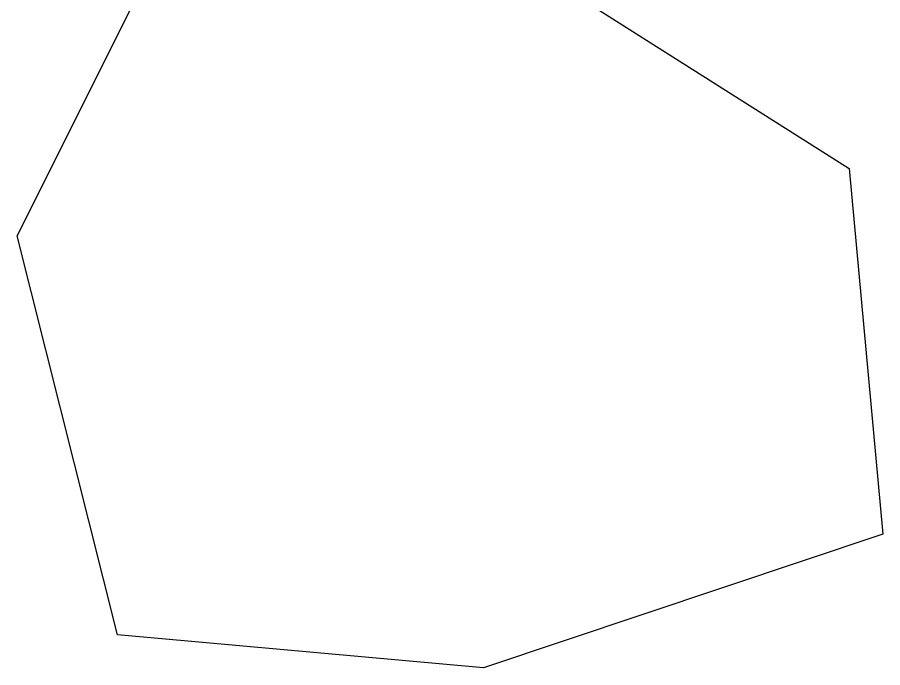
# Model space of a CAD drawing. Header units: millimetres. Extents: x -414464 to 1686, y -90036 to 108605.
# Drawn here: x -142225.98 to -142192.92, y 6596.91 to 6621.78 of the extents above; entities that cross this region are included whole.
import ezdxf

# ---------------------------------------------------------------- set-up
doc = ezdxf.new("R2010")
doc.units = ezdxf.units.MM
doc.header["$LTSCALE"] = 1000
doc.header["$MEASUREMENT"] = 0
doc.linetypes.add('AUDIT_D_120904163729-0', pattern=[0])
doc.layers.get('0').update_dxf_attribs({"linetype": 'AUDIT_D_120904163729-0'})
doc.layers.add('Lawn', color=7, linetype='Continuous')
doc.layers.add('Layer5', color=100, linetype='Continuous')
doc.styles.add('ATTR', font='romans.shx', dxfattribs={"width": 0.8, "height": 0.7})

# ---------------------------------------------------------------- blocks, each defined once
blk = doc.blocks.new('TREEE')
at = {"layer": 'Layer5'}
blk.add_lwpolyline([(66.2733, 86.3935), (65.4165, 85.8494), (65.3379, 84.9932), (66.2717, 84.6809), (67.1281, 84.758), (67.3625, 85.6919), (66.974, 86.4707)], dxfattribs=at)
blk = doc.blocks.new('building-10-dopoff')
at = {"layer": 'Lawn', "color": 7, "extrusion": (0, 0, -1), "xscale": 16.32960000000184, "yscale": 16.32960000000184, "zscale": -16.32960000000184, "rotation": 359.9999999999997}
blk.add_blockref('TREEE', (15921.102, 124.107), dxfattribs=at)
at = {"color": 8, "style": 'ATTR', "text_generation_flag": 4, "width": 0.8, "flags": 9}
blk.add_attdef('ESTCODE', (-3884.572, 171.232), '', height=22.34, rotation=180, dxfattribs=at)

msp = doc.modelspace()

# ---------------------------------------------------------------- block references
msp.add_blockref('building-10-dopoff', (-125204.873, 5090, -0.721))

doc.saveas('drawing.dxf')
